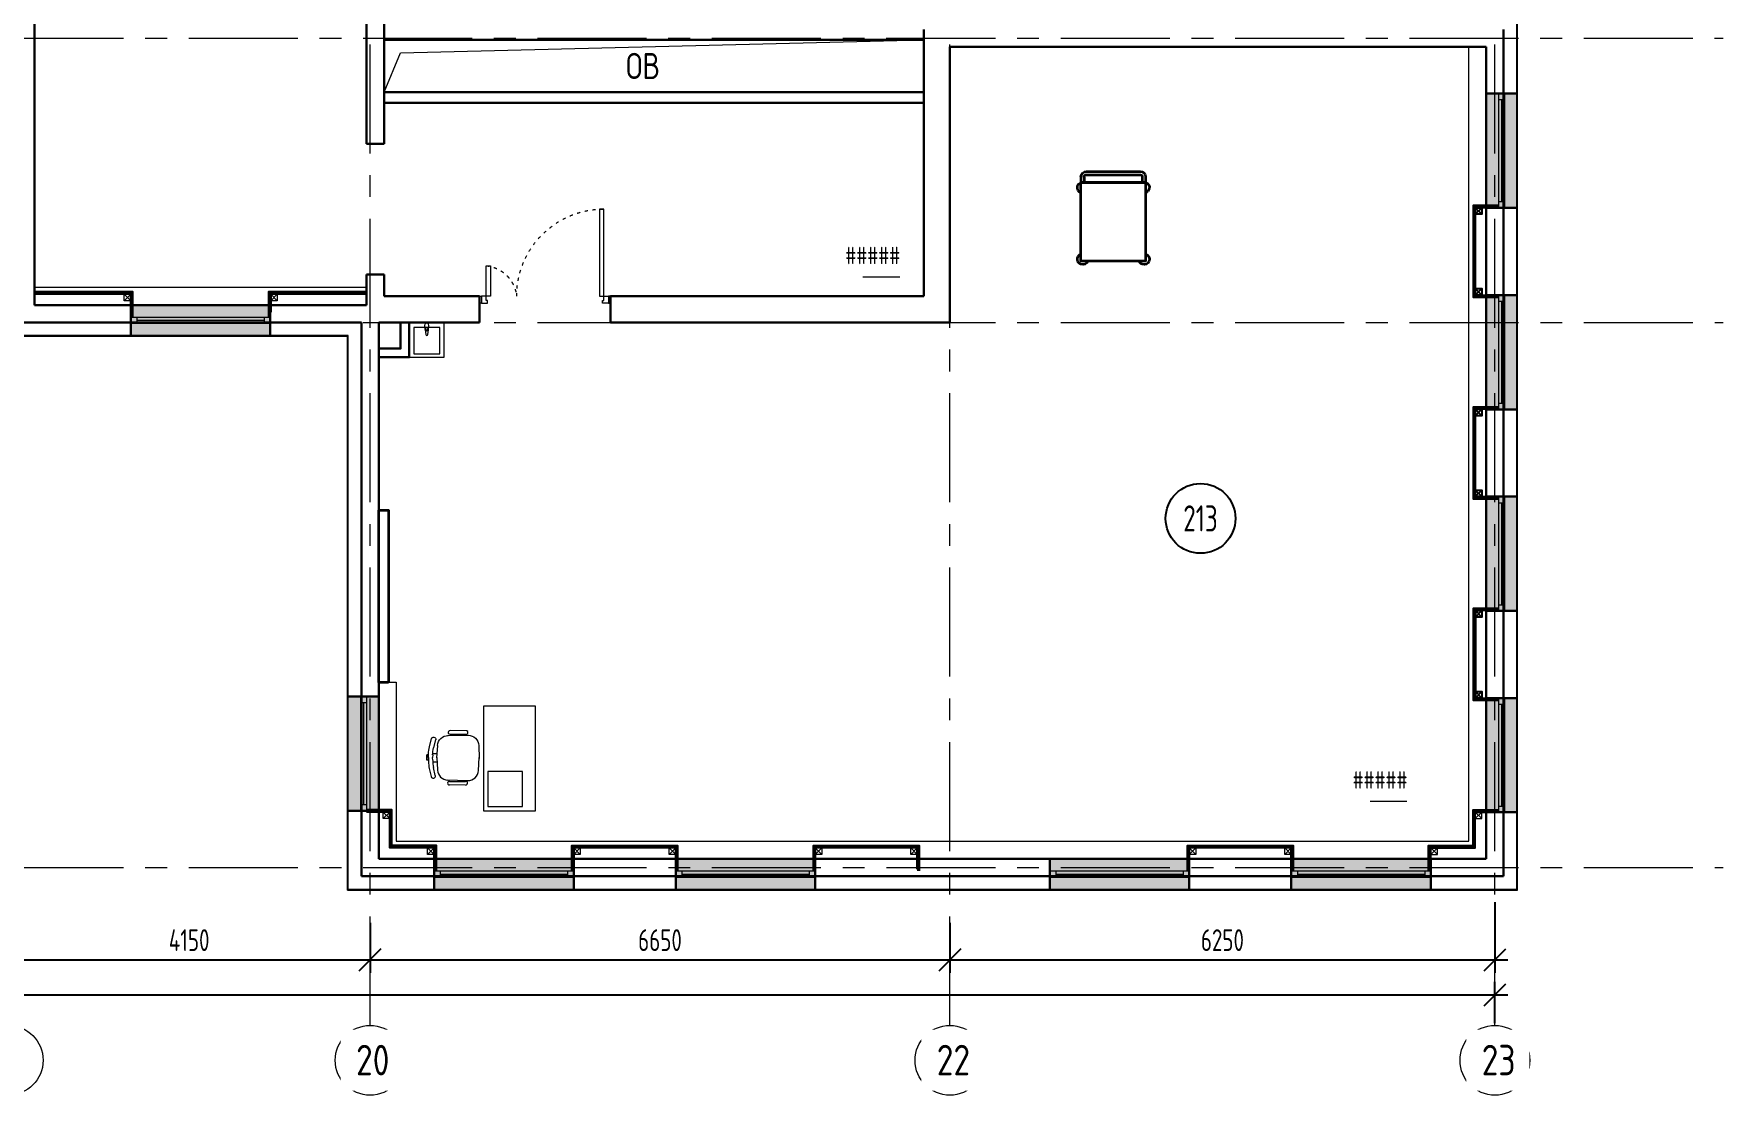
# Model space of a CAD drawing. Header units: millimetres. Extents: x -13407 to 95998, y -2719 to 109387.
# Drawn here: x 51658 to 71033, y -2719 to 9452 of the extents above; entities that cross this region are included whole.
import ezdxf
from ezdxf import colors
from ezdxf.entities.mleader import LeaderData, LeaderLine
from ezdxf.enums import TextEntityAlignment as Align
from ezdxf.math import Vec2, Vec3

# ---------------------------------------------------------------- set-up
doc = ezdxf.new("R2010")
doc.units = ezdxf.units.MM
doc.linetypes.add('ACAD_ISO03W100', pattern=[30, 12, -18])
doc.linetypes.add('CENTER', pattern=[2, 1.25, -0.25, 0.25, -0.25])
for name, color, linetype, lineweight in [('_0', 250, 'Continuous', 9), ('_ТХ_мебель передв', 250, 'Continuous', 13), ('_ТХ_обор_комп принт', 30, 'Continuous', 13), ('АР_Двери', 5, 'Continuous', 18), ('АР_Маркер экспликации', 239, 'Continuous', 13), ('АР_Навесной фасад', 5, 'Continuous', 5), ('АР_Номер помещения', 1, 'Continuous', 25), ('АР_Окна БЛОК', 250, 'Continuous', 13), ('АР_Оси', 193, 'Continuous', 9), ('АР_Оси размеры', 164, 'Continuous', 9), ('АР_Отметки', 250, 'Continuous', 15), ('АР_Перегородки газоблок', 165, 'Continuous', 30), ('АР_Подоконники', 163, 'Continuous', 9), ('АР_Помещения_площадь', 19, 'Continuous', 9), ('АР_Сущ Несущая стена', 202, 'Continuous', 30), ('АР_тонкая линия', 250, 'Continuous', 0), ('Сан.техника', 153, 'Continuous', 9), ('ТХ_ОСНОВНОЙ', 103, 'Continuous', 25)]:
    doc.layers.add(name, color=color, linetype=linetype, lineweight=lineweight)
doc.layers.add('АР_Отверстия', color=251, linetype='Continuous')
doc.layers.get('ТХ_ОСНОВНОЙ').off()
doc.styles.add('ICOCPEUR', font='isocpeur.ttf')
doc.styles.add('ISOCPEUR', font='isocpeur.ttf', dxfattribs={"width": 0.7})
doc.styles.get("Standard").update_dxf_attribs({"font": 'arial.ttf'})
doc.styles.add('ГОСТ 2.304', font='isocpeur.ttf', dxfattribs={"width": 0.7})
doc.dimstyles.new('СПДС', dxfattribs={"dimscale": 100, "dimtxt": 2.5, "dimasz": 2.5, "dimexe": 1.5, "dimexo": 0, "dimgap": 1, "dimtad": 1, "dimdec": 0, "dimrnd": 1, "dimtxsty": 'ГОСТ 2.304', "dimblk": 'OBLIQUE', "dimcen": 2.5, "dimdle": 1.5, "dimadec": 0, "dimazin": 2, "dimtfac": 0.75, "dimtdec": 0, "dimtmove": 1, "dimatfit": 3, "dimfxl": 1, "dimtolj": 1, "dimarcsym": 1})

# ---------------------------------------------------------------- blocks, each defined once
blk = doc.blocks.new('Полуторная_на лестницу')
for points in [[(75, 80), (75, 1080), (125, 1080), (125, 80)], [(1375, 430), (1375, 80), (1425, 80), (1425, 430)]]:
    blk.add_lwpolyline(points, close=True)
for points in [[(0, 0), (0, 80), (20, 80), (20, 0), (0, 0)], [(20, 80), (20, 0), (90, 0), (90, 30), (75, 30), (75, 80), (20, 80)], [(1480, 80), (1480, 0), (1410, 0), (1410, 30), (1425, 30), (1425, 80), (1480, 80)], [(1500, 0), (1500, 80), (1480, 80), (1480, 0), (1500, 0)]]:
    blk.add_lwpolyline(points)
at = {"linetype": 'ACAD_ISO03W100', "ltscale": 3}
for centre, radius, start, end in [((75, 80), 1000, 0, 90), ((1465, 40), 392, 95.9075, 174.0925)]:
    blk.add_arc(centre, radius, start, end, dxfattribs=at)
blk = doc.blocks.new('*U95')
at = {"true_color": 0xffffff}
h = blk.add_hatch(color=7, dxfattribs=at)
h.dxf.hatch_style = 1
h.paths.add_polyline_path([(-1600, -140), (0, -140), (0, 220), (-1600, 220)])
at = {"lineweight": 30}
for p, q in [((-1600, -140), (-1600, 220)), ((0, -140), (0, 220))]:
    blk.add_line(p, q, dxfattribs=at)
for p, q in [((0, 220), (-1600, 220)), ((-1600, 70), (0, 70)), ((-1600, 0), (0, 0)), ((-1530, 0), (-1530, 70)), ((-1530, 35), (-70, 35)), ((-70, 0), (-70, 70)), ((-1600, -140), (0, -140)), ((-1600, -140), (-1600, -140)), ((-1600, -140), (-1600, -140)), ((0, -140), (0, -140)), ((0, -140), (0, -140))]:
    blk.add_line(p, q)
blk = doc.blocks.new('*U96')
at = {"true_color": 0xffffff}
h = blk.add_hatch(color=7, dxfattribs=at)
h.dxf.hatch_style = 1
h.paths.add_polyline_path([(-1310, -140), (0, -140), (0, 220), (-1310, 220)])
at = {"lineweight": 30}
for p, q in [((-1310, -140), (-1310, 220)), ((0, -140), (0, 220))]:
    blk.add_line(p, q, dxfattribs=at)
for p, q in [((0, 220), (-1310, 220)), ((-1310, 70), (0, 70)), ((-1310, 0), (0, 0)), ((-1240, 0), (-1240, 70)), ((-1240, 35), (-70, 35)), ((-70, 0), (-70, 70)), ((-1310, -140), (0, -140)), ((-1310, -140), (-1310, -140)), ((-1310, -140), (-1310, -140)), ((0, -140), (0, -140)), ((0, -140), (0, -140))]:
    blk.add_line(p, q)
blk = doc.blocks.new('_Oblique')
at = {"color": 0, "linetype": 'ByBlock', "lineweight": -2}
blk.add_line((-0.5, -0.5), (0.5, 0.5), dxfattribs=at)
blk = doc.blocks.new('*D338')
at = {"layer": 'АР_Оси размеры', "color": 0, "lineweight": -2, "ltscale": 100, "transparency": 16777216}
for p, q in [((51365, -744), (51365, -1316)), ((55515, -744), (55515, -1316)), ((51215, -1166), (55665, -1166))]:
    blk.add_line(p, q, dxfattribs=at)
at = {"layer": 'АР_Оси размеры', "color": 0, "lineweight": -2, "ltscale": 100, "transparency": 16777216, "xscale": 250, "yscale": 250, "zscale": 250, "rotation": 180}
blk.add_blockref('_Oblique', (51365, -1166), dxfattribs=at)
at = {"layer": 'АР_Оси размеры', "color": 0, "lineweight": -2, "ltscale": 100, "transparency": 16777216, "xscale": 250, "yscale": 250, "zscale": 250}
blk.add_blockref('_Oblique', (55515, -1166), dxfattribs=at)
at = {"layer": 'АР_Оси размеры', "color": 0, "ltscale": 100, "transparency": 16777216, "insert": (53440, -941), "char_height": 250, "attachment_point": 5, "style": 'ГОСТ 2.304'}
blk.add_mtext('\\A1;4150', dxfattribs=at)
blk = doc.blocks.new('*D339')
at = {"layer": 'АР_Оси размеры', "color": 0, "lineweight": -2, "ltscale": 100, "transparency": 16777216}
for p, q in [((55515, -744), (55515, -1316)), ((62165, -744), (62165, -1316)), ((55365, -1166), (62315, -1166))]:
    blk.add_line(p, q, dxfattribs=at)
at = {"layer": 'АР_Оси размеры', "color": 0, "lineweight": -2, "ltscale": 100, "transparency": 16777216, "xscale": 250, "yscale": 250, "zscale": 250, "rotation": 180}
blk.add_blockref('_Oblique', (55515, -1166), dxfattribs=at)
at = {"layer": 'АР_Оси размеры', "color": 0, "lineweight": -2, "ltscale": 100, "transparency": 16777216, "xscale": 250, "yscale": 250, "zscale": 250}
blk.add_blockref('_Oblique', (62165, -1166), dxfattribs=at)
at = {"layer": 'АР_Оси размеры', "color": 0, "ltscale": 100, "transparency": 16777216, "insert": (58840, -941), "char_height": 250, "attachment_point": 5, "style": 'ГОСТ 2.304'}
blk.add_mtext('\\A1;6650', dxfattribs=at)
blk = doc.blocks.new('*D340')
at = {"layer": 'АР_Оси размеры', "color": 0, "lineweight": -2, "ltscale": 100, "transparency": 16777216}
for p, q in [((68415, -505), (68415, -1316)), ((62165, -744), (62165, -1316)), ((62015, -1166), (68565, -1166))]:
    blk.add_line(p, q, dxfattribs=at)
at = {"layer": 'АР_Оси размеры', "color": 0, "lineweight": -2, "ltscale": 100, "transparency": 16777216, "xscale": 250, "yscale": 250, "zscale": 250, "rotation": 180}
blk.add_blockref('_Oblique', (62165, -1166), dxfattribs=at)
at = {"layer": 'АР_Оси размеры', "color": 0, "lineweight": -2, "ltscale": 100, "transparency": 16777216, "xscale": 250, "yscale": 250, "zscale": 250}
blk.add_blockref('_Oblique', (68415, -1166), dxfattribs=at)
at = {"layer": 'АР_Оси размеры', "color": 0, "ltscale": 100, "transparency": 16777216, "insert": (65290, -941), "char_height": 250, "attachment_point": 5, "style": 'ГОСТ 2.304'}
blk.add_mtext('\\A1;6250', dxfattribs=at)
blk = doc.blocks.new('*D326')
at = {"layer": 'АР_Оси размеры', "color": 0, "lineweight": -2, "ltscale": 100, "transparency": 16777216}
for p, q in [((0, -1894), (0, -1418)), ((68415, -1894), (68415, -1418)), ((-150, -1568), (68565, -1568))]:
    blk.add_line(p, q, dxfattribs=at)
at = {"layer": 'АР_Оси размеры', "color": 0, "lineweight": -2, "ltscale": 100, "transparency": 16777216, "xscale": 250, "yscale": 250, "zscale": 250, "rotation": 180}
blk.add_blockref('_Oblique', (0, -1568), dxfattribs=at)
at = {"layer": 'АР_Оси размеры', "color": 0, "lineweight": -2, "ltscale": 100, "transparency": 16777216, "xscale": 250, "yscale": 250, "zscale": 250}
blk.add_blockref('_Oblique', (68415, -1568), dxfattribs=at)
at = {"layer": 'АР_Оси размеры', "color": 0, "ltscale": 100, "transparency": 16777216, "insert": (34208, -1343), "char_height": 250, "attachment_point": 5, "style": 'ГОСТ 2.304'}
blk.add_mtext('\\A1;68415', dxfattribs=at)
blk = doc.blocks.new('_DotSmall')
at = {"color": 0, "linetype": 'ByBlock', "const_width": 0.5}
blk.add_lwpolyline([(-0.0625, 0, 1), (0.0625, 0, 1)], format="xyb", close=True, dxfattribs=at)
blk = doc.blocks.new('*U54')
at = {"layer": 'АР_Номер помещения', "color": 7}
blk.add_circle((-8016, 3627), 400, dxfattribs=at)
at = {"layer": 'АР_Помещения_площадь', "color": 7}
blk.add_line((-5648, 381), (-6070, 381), dxfattribs=at)
at = {"color": 7, "style": 'ISOCPEUR', "width": 0.7, "flags": 1}
blk.add_attdef('КАТЕГОРИЯ', (-499, -2092), '', height=250, dxfattribs=at)
at = {"layer": 'АР_Номер помещения', "color": 7, "style": 'ISOCPEUR', "width": 0.7}
blk.add_attdef('НОМЕР_ПОМЕЩЕНИЯ', text='', height=300, dxfattribs=at).set_placement((-8016, 3627), align=Align.MIDDLE_CENTER)
at = {"layer": 'АР_Помещения_площадь', "color": 7, "lineweight": 30, "width": 0.7, "flags": 104}
blk.add_attdef('ИМЯ_ПОМЕЩЕНИЯ', text='', height=100, dxfattribs=at).set_placement((158, 1217), align=Align.MIDDLE_CENTER)
at = {"layer": 'АР_Помещения_площадь', "color": 7, "style": 'ISOCPEUR', "width": 0.7}
blk.add_attdef('ПЛОЩАДЬ_ПОМЕЩЕНИЯ', text='', height=200, dxfattribs=at).set_placement((-5643, 627), align=Align.MIDDLE_RIGHT)
blk = doc.blocks.new('*U83')
at = {"layer": 'АР_Номер помещения', "color": 7}
blk.add_circle((-15188, 6380), 400, dxfattribs=at)
at = {"layer": 'АР_Помещения_площадь', "color": 7}
blk.add_line((-7058, 585), (-7480, 585), dxfattribs=at)
at = {"color": 7, "style": 'ISOCPEUR', "width": 0.7, "flags": 1}
blk.add_attdef('КАТЕГОРИЯ', (-499, -2092), '', height=250, dxfattribs=at)
at = {"layer": 'АР_Номер помещения', "color": 7, "style": 'ISOCPEUR', "width": 0.7}
blk.add_attdef('НОМЕР_ПОМЕЩЕНИЯ', text='', height=300, dxfattribs=at).set_placement((-15188, 6380), align=Align.MIDDLE_CENTER)
at = {"layer": 'АР_Помещения_площадь', "color": 7, "lineweight": 30, "width": 0.7, "flags": 104}
blk.add_attdef('ИМЯ_ПОМЕЩЕНИЯ', text='', height=100, dxfattribs=at).set_placement((158, 1217), align=Align.MIDDLE_CENTER)
at = {"layer": 'АР_Помещения_площадь', "color": 7, "style": 'ISOCPEUR', "width": 0.7}
blk.add_attdef('ПЛОЩАДЬ_ПОМЕЩЕНИЯ', text='', height=200, dxfattribs=at).set_placement((-7053, 832), align=Align.MIDDLE_RIGHT)
blk = doc.blocks.new('сан.техника')
at = {"layer": 'Сан.техника', "linetype": 'Continuous', "lineweight": 5}
for p, q in [((-27, 168), (-79, 161)), ((-27, 168), (-79, 161)), ((-79, 139), (-27, 132)), ((-79, 139), (-27, 132)), ((25, 175), (-17, 171)), ((25, 175), (-17, 171)), ((-17, 129), (25, 125)), ((-17, 129), (25, 125)), ((-15, 164), (0, 164)), ((-15, 164), (0, 164)), ((0, 136), (-15, 136)), ((0, 136), (-15, 136)), ((0, 164), (0, 136)), ((0, 164), (0, 136))]:
    blk.add_line(p, q, dxfattribs=at)
for points in [[(59, 350), (-341, 350), (-341, -50), (59, -50)], [(0, 300), (-300, 300), (-300, 0), (0, 0)], [(0, 300), (-300, 300), (-300, 0), (0, 0)]]:
    blk.add_lwpolyline(points, close=True, dxfattribs=at)
for centre, radius, start, end in [((-78, 150), 11.2, 97.1386, 262.8608), ((-78, 150), 11.2, 97.1386, 262.8608), ((-15, 150), 21.1, 122.7707, 237.2287), ((-15, 150), 21.1, 122.7707, 237.2287), ((-15, 150), 13.6, 89.9997, 269.9997), ((-15, 150), 13.6, 89.9997, 269.9997), ((-15, 150), 21.1, 95.1693, 122.7707), ((-15, 150), 21.1, 95.1693, 122.7707), ((-15, 150), 21.1, 237.2287, 264.8301), ((-15, 150), 21.1, 237.2287, 264.8301), ((25, 150), 25, 269.9997, 89.9997), ((25, 150), 25, 269.9997, 89.9997)]:
    blk.add_arc(centre, radius, start, end, dxfattribs=at)
blk = doc.blocks.new('A$Ce02d65bd')
at = {"ltscale": 100}
for points in [[(0, 0), (0, 75), (75, 75), (75, 0), (0, 0)], [(0, 0), (75, 75)], [(0, 75), (75, 0)]]:
    blk.add_lwpolyline(points, dxfattribs=at)
blk = doc.blocks.new('М-60')
at = {"extrusion": (-6.19742e-05, 0.000470712, 1)}
for p, q in [((7035049, 1186549, 0), (7035051, 1186549, 0)), ((7035202, 1186569, 0), (7035439, 1186576, 0)), ((7035415, 1186627, 0), (7035232, 1186627, 0)), ((7035232, 1186586, 0), (7035416, 1186587, 0)), ((7034989, 1186313, 0), (7034989, 1186356, 0)), ((7034998, 1186438, 0), (7035020, 1186531, 0)), ((7035038, 1186361, 0), (7035088, 1186361, 0)), ((7035068, 1186520, 0), (7035047, 1186426, 0)), ((7035086, 1186313, 0), (7035093, 1186455, 0)), ((7035563, 1186460, 0), (7035570, 1186313, 0)), ((7034971, 1186283, 0), (7034970, 1186343, 0)), ((7034989, 1186343, 0), (7034971, 1186343, 0)), ((7034971, 1186343, 0), (7034971, 1186283, 0)), ((7034989, 1186283, 0), (7034971, 1186283, 0)), ((7034989, 1186313, 0), (7034989, 1186343, 0)), ((7034989, 1186313, 0), (7034989, 1186283, 0)), ((7034989, 1186313, 0), (7034990, 1186270, 0)), ((7035000, 1186188, 0), (7035023, 1186096, 0)), ((7035037, 1186344, 0), (7035037, 1186313, 0)), ((7035038, 1186283, 0), (7035037, 1186314, 0)), ((7035038, 1186266, 0), (7035089, 1186266, 0)), ((7035071, 1186108, 0), (7035048, 1186201, 0)), ((7035086, 1186315, 0), (7035095, 1186173, 0)), ((7035565, 1186174, 0), (7035570, 1186322, 0)), ((7035053, 1186078, 0), (7035054, 1186078, 0)), ((7035206, 1186060, 0), (7035443, 1186057, 0)), ((7035236, 1186044, 0), (7035420, 1186046, 0)), ((7035420, 1186005, 0), (7035237, 1186003, 0))]:
    blk.add_line(p, q, dxfattribs=at)
for centre, start, end in [((7035230, 1186606, 122), 84.9987, 275.5247), ((7035417, 1186607, 122), 264.9987, 95.5247), ((7035234, 1186024, 122), 85.3479, 275.874), ((7035422, 1186026, 122), 265.3479, 95.874)]:
    blk.add_arc(centre, 20.6, start, end, dxfattribs=at)
at = {"extrusion": (6.19742e-05, -0.000470712, -1)}
for centre, major_axis, start_param, end_param in [((7035043, 1186525, 0), (15.6, 18.5, 0), 4.240369, 5.829345), ((7035045, 1186525, 0), (15.6, 18.5, 0), -0.45384, 1.098777), ((7035213, 1186449, 0), (77.8, 92.6, 0), 4.061153, 5.558057), ((7035442, 1186455, 0), (77.8, 92.6, 0), -0.725128, 0.826554), ((7035352, 1186356, 0), (-278, 234, 0), 5.584367, 5.811166), ((7035400, 1186344, 0), (234, 278, 0), 4.01357, 4.240369)]:
    blk.add_ellipse(centre, major_axis=major_axis, ratio=1, start_param=start_param, end_param=end_param, dxfattribs=at)
at = {"extrusion": (-6.19742e-05, 0.000470712, 1)}
for centre, major_axis, start_param, end_param in [((7035353, 1186275, 0), (-274, -238, 0), 5.584367, 5.811166), ((7035401, 1186288, 0), (238, -274, 0), 4.01357, 4.240369), ((7035215, 1186180, 0), (79.2, -91.4, 0), 4.061153, 5.558057), ((7035444, 1186178, 0), (79.2, -91.4, 0), -0.725128, 0.826554), ((7035047, 1186101, 0), (15.8, -18.3, 0), 4.240369, 5.829345), ((7035048, 1186102, 0), (15.8, -18.3, 0), -0.45384, 1.098777)]:
    blk.add_ellipse(centre, major_axis=major_axis, ratio=1, start_param=start_param, end_param=end_param, dxfattribs=at)
blk = doc.blocks.new('У048')
at = {"layer": '_ТХ_мебель передв', "lineweight": 0, "ltscale": 100, "transparency": 33554687}
for points in [[(261415, -142835), (261415, -141634), (260817, -141634), (260817, -142835)], [(260867, -142785), (261264, -142785), (261264, -142383), (260867, -142383)]]:
    blk.add_lwpolyline(points, close=True, dxfattribs=at)
blk = doc.blocks.new('У063')
at = {"layer": '_ТХ_обор_комп принт', "lineweight": 35}
for points in [[(-13136, 63187), (-12516, 63187)], [(-13199, 63123), (-13199, 63060)], [(-12458, 63060), (-13199, 63060)], [(-13162, 63123), (-13162, 63060)], [(-13136, 63150), (-12516, 63150)], [(-12495, 63123), (-12495, 63060)], [(-12458, 63123), (-12458, 63060)]]:
    blk.add_lwpolyline(points, dxfattribs=at)
blk.add_lwpolyline([(-13199, 63060), (-12458, 63060), (-12458, 62160), (-13199, 62160)], close=True, dxfattribs=at)
for points in [[(-13199, 63123), (-13199, 63160), (-13167, 63187), (-13136, 63187)], [(-13162, 63123), (-13162, 63139), (-13146, 63150), (-13136, 63150)]]:
    blk.add_open_spline(points, degree=3, dxfattribs=at)
for points, knots in [([(-12522, 63187), (-12485, 63187), (-12458, 63160), (-12458, 63129), (-12458, 63129), (-12458, 63129), (-12458, 63123)], [0, 0, 0, 0, 1, 1, 1, 2, 2, 2, 2]), ([(-13199, 62943), (-13231, 62954), (-13247, 62986), (-13236, 63023), (-13231, 63039), (-13215, 63055), (-13199, 63060)], [0, 0, 0, 0, 1, 1, 1, 2, 2, 2, 2]), ([(-12516, 63150), (-12506, 63150), (-12495, 63139), (-12495, 63129), (-12495, 63129), (-12495, 63129), (-12495, 63123)], [0, 0, 0, 0, 1, 1, 1, 2, 2, 2, 2]), ([(-12458, 63060), (-12426, 63049), (-12405, 63017), (-12416, 62986), (-12421, 62965), (-12437, 62949), (-12458, 62943)], [0, 0, 0, 0, 1, 1, 1, 2, 2, 2, 2]), ([(-13120, 62160), (-13130, 62128), (-13162, 62113), (-13199, 62123), (-13231, 62134), (-13247, 62165), (-13236, 62197), (-13231, 62218), (-13215, 62234), (-13199, 62240)], [0, 0, 0, 0, 1, 1, 1, 2, 2, 2, 3, 3, 3, 3]), ([(-12458, 62240), (-12426, 62229), (-12405, 62192), (-12416, 62160), (-12426, 62128), (-12463, 62113), (-12495, 62123), (-12511, 62128), (-12527, 62144), (-12532, 62160)], [0, 0, 0, 0, 1, 1, 1, 2, 2, 2, 3, 3, 3, 3])]:
    blk.add_open_spline(points, degree=3, knots=knots, dxfattribs=at)

msp = doc.modelspace()

# ---------------------------------------------------------------- linework, layer by layer
for points in [[(68455.3, 7482.2), (68165.3, 7482.2), (68165.3, 6430.2), (68455.3, 6430.2)], [(68455.3, 7469.7), (68177.8, 7469.7), (68177.8, 6442.7), (68455.3, 6442.7)], [(68455.3, 7457.2), (68190.3, 7457.2), (68190.3, 6455.2), (68455.3, 6455.2)], [(52795, 6202.2), (52795, 6491.4), (51670, 6491.4)], [(52782.5, 6202.2), (52782.5, 6478.9), (51670, 6478.9)], [(52770, 6221.9), (52770, 6466.4), (51670, 6466.4), (51670, 6466.4)], [(55480, 6491.4), (54350, 6491.4), (54350, 6202.2)], [(55480, 6478.9), (54362.5, 6478.9), (54362.5, 6202.2)], [(55475, 6391.4), (55475, 6466.4), (54375, 6466.4), (54375, 6259.4)], [(68455.3, 5172.2), (68165.3, 5172.2), (68165.3, 4120.2), (68455.3, 4120.2)], [(68455.3, 5159.7), (68177.8, 5159.7), (68177.8, 4132.7), (68455.3, 4132.7)], [(68455.3, 5147.2), (68190.3, 5147.2), (68190.3, 4145.2), (68455.3, 4145.2)], [(68455.7, 2862.2), (68165.7, 2862.2), (68165.7, 1810.2), (68455.7, 1810.2)], [(68455.7, 2849.7), (68178.2, 2849.7), (68178.2, 1822.7), (68455.7, 1822.7)], [(68455.7, 2837.2), (68190.7, 2837.2), (68190.7, 1835.2), (68455.7, 1835.2)], [(56275, -147.8), (56275, 143), (55765.7, 143), (55765.7, 552.2), (55475, 552.2)], [(56262.5, -147.8), (56262.5, 130.5), (55753.2, 130.5), (55753.2, 539.7), (55475, 539.7)], [(56250, -147.7), (56250, 118), (55740.7, 118), (55740.7, 527.2), (55475, 527.2)], [(67655, -147.8), (67655, 143), (68164.3, 143), (68164.3, 552.2), (68455, 552.2)], [(67667.5, -147.8), (67667.5, 130.5), (68176.8, 130.5), (68176.8, 539.7), (68455, 539.7)], [(67680, -147.7), (67680, 118), (68189.3, 118), (68189.3, 527.2), (68455, 527.2)], [(59045, -147.8), (59045, 141.4), (57825, 141.4), (57825, -147.8)], [(59032.5, -147.8), (59032.5, 128.9), (57837.5, 128.9), (57837.5, -147.8)], [(59020, -128.1), (59020, 116.4), (57850, 116.4), (57850, -90.6)], [(61815, -147.8), (61815, 141.4), (60595, 141.4), (60595, -147.8)], [(61802.5, -147.8), (61802.5, 128.9), (60607.5, 128.9), (60607.5, -147.8)], [(61790, -128.1), (61790, 116.4), (60620, 116.4), (60620, -90.6)], [(66105, -147.8), (66105, 141.4), (64885, 141.4), (64885, -147.8)], [(66092.5, -147.8), (66092.5, 128.9), (64897.5, 128.9), (64897.5, -147.8)], [(66080, -128.1), (66080, 116.4), (64910, 116.4), (64910, -90.6)]]:
    msp.add_lwpolyline(points)
at = {"ltscale": 100}
for points in [[(68190.3, 7382.2), (68190.3, 7457.2), (68265.3, 7457.2), (68265.3, 7382.2), (68190.3, 7382.2)], [(68190.3, 7382.2), (68265.3, 7457.2)], [(68190.3, 7457.2), (68265.3, 7382.2)], [(68190.3, 6455.2), (68190.3, 6530.2), (68265.3, 6530.2), (68265.3, 6455.2), (68190.3, 6455.2)], [(68190.3, 6455.2), (68265.3, 6530.2)], [(68190.3, 6530.2), (68265.3, 6455.2)], [(68190.3, 5072.2), (68190.3, 5147.2), (68265.3, 5147.2), (68265.3, 5072.2), (68190.3, 5072.2)], [(68190.3, 5072.2), (68265.3, 5147.2)], [(68190.3, 5147.2), (68265.3, 5072.2)], [(68190.3, 4145.2), (68190.3, 4220.2), (68265.3, 4220.2), (68265.3, 4145.2), (68190.3, 4145.2)], [(68190.3, 4145.2), (68265.3, 4220.2)], [(68190.3, 4220.2), (68265.3, 4145.2)], [(68190.7, 2762.2), (68190.7, 2837.2), (68265.7, 2837.2), (68265.7, 2762.2), (68190.7, 2762.2)], [(68190.7, 2762.2), (68265.7, 2837.2)], [(68190.7, 2837.2), (68265.7, 2762.2)], [(68190.7, 1835.2), (68190.7, 1910.2), (68265.7, 1910.2), (68265.7, 1835.2), (68190.7, 1835.2)], [(68190.7, 1835.2), (68265.7, 1910.2)], [(68190.7, 1910.2), (68265.7, 1835.2)]]:
    msp.add_lwpolyline(points, dxfattribs=at)
at = {"layer": '_ТХ_обор_комп принт', "lineweight": 35}
msp.add_lwpolyline([(55726.2, 2015), (55615, 2015), (55615, 3989.7), (55726.2, 3989.7)], close=True, dxfattribs=at)
at = {"layer": 'АР_Навесной фасад', "ltscale": 100}
for p, q in [((55255, 5982.2), (47375, 5982.2)), ((55265, 5992.2), (47385, 5992.2)), ((55255, -367.8), (55255, 5982.2)), ((55265, -357.8), (55265, 5992.2))]:
    msp.add_line(p, q, dxfattribs=at)
at = {"layer": 'АР_Навесной фасад', "color": 18, "ltscale": 100, "true_color": 0x000000}
for points in [[(68665, -357.8), (68665.4, 9652.2)], [(68675, -367.8), (68675.4, 9662.2)], [(55255, -367.8), (68675, -367.8)], [(55265, -357.8), (68665, -357.8)]]:
    msp.add_lwpolyline(points, dxfattribs=at)
at = {"layer": 'АР_Оси', "linetype": 'CENTER', "ltscale": 1000}
for p, q in [((55515, -1919.1), (55515, 32388.4)), ((62165, -1919.1), (62165, 32388.4)), ((68415, -1919.1), (68415, 32388.4)), ((-12564.9, 9402.2), (71032.3, 9402.2)), ((-12563.8, 9402.2), (71033.4, 9402.2)), ((-12563.8, 6142.2), (71033.4, 6142.2)), ((-12563.8, -107.8), (71033.4, -107.8))]:
    msp.add_line(p, q, dxfattribs=at)
at = {"layer": 'АР_Оси', "ltscale": 0.5}
for centre in [(51365, -2319.1), (55515, -2319.1), (62165, -2319.1), (68415, -2319.1)]:
    msp.add_circle(centre, 400, dxfattribs=at)
at = {"layer": 'АР_Перегородки газоблок', "ltscale": 100}
for points in [[(61865, 9382.2), (55675, 9382.2)], [(55675, 8782.2), (61865, 8782.2)], [(55675, 8662.2), (61865, 8662.2)]]:
    msp.add_lwpolyline(points, dxfattribs=at)
msp.add_lwpolyline([(55965, 6142.2), (55965, 5742.2), (55615, 5742.2), (55615, 5842.2), (55865, 5842.2), (55865, 6142.2)], close=True, dxfattribs=at)
at = {"layer": 'АР_Подоконники', "ltscale": 100}
for p, q in [((68115, 192.2), (68115, 9302.2)), ((55475, 6542.2), (51665, 6542.2)), ((55615, 2015.5), (55815, 2015.5)), ((55815, 2015.5), (55815, 192.2)), ((55815, 192.2), (68115, 192.2))]:
    msp.add_line(p, q, dxfattribs=at)
at = {"layer": 'АР_Сущ Несущая стена', "ltscale": 100}
for p, q in [((51665, 11827.9), (51665, 6342.2)), ((55475, 9915), (55475, 8191.9)), ((55675, 9915), (55675, 8191.9)), ((61865, 6442.2), (61865, 9502.2)), ((68515, -207.8), (68515, 9502.2)), ((62165, 6142.2), (62165, 9302.2)), ((62165, 9302.2), (68315, 9302.2)), ((68315, -7.8), (68315, 9302.2)), ((55675, 8191.9), (55475, 8191.9)), ((55475, 6691.9), (55475, 6342.2)), ((55675, 6691.9), (55475, 6691.9)), ((55675, 6691.9), (55675, 6442.2)), ((56771.1, 6442.2), (55675, 6442.2)), ((56771.1, 6442.2), (56771.1, 6142.2)), ((61865, 6442.2), (58271.1, 6442.2)), ((58271.1, 6442.2), (58271.1, 6142.2)), ((55475, 6342.2), (51665, 6342.2)), ((55415, 6142.2), (47535, 6142.2)), ((55415, 6142.2), (55415, -207.8)), ((56771.1, 6142.2), (55615, 6142.2)), ((55615, 6142.2), (55615, -7.8)), ((62165, 6142.2), (58271.1, 6142.2)), ((55615, -7.8), (68315, -7.8)), ((55415, -207.8), (68515, -207.8))]:
    msp.add_line(p, q, dxfattribs=at)
at = {"layer": 'АР_тонкая линия', "color": 18, "ltscale": 100, "true_color": 0x000000}
msp.add_lwpolyline([(55675, 8782.2), (55862.4, 9232.4), (61865, 9382.2)], dxfattribs=at)

# ---------------------------------------------------------------- block references
at = {"layer": '_0', "color": 1, "lineweight": -3, "ltscale": 500}
for p, rotation in [((52770, 6466.4), 180), ((54450, 6466.4), 180), ((55740.7, 452.2), 89.99999999999999), ((56250, 118), 180), ((57925, 116.4), 180), ((59020, 116.4), 180), ((60695, 116.4), 180), ((61790, 116.4), 180), ((64985, 116.4), 180), ((66080, 116.4), 180)]:
    msp.add_blockref('A$Ce02d65bd', p, dxfattribs=dict(at, rotation=rotation))
at = {"layer": '_0', "color": 1, "lineweight": -3, "ltscale": 500, "xscale": -1}
for p, rotation in [((68189.3, 452.2), 270), ((67680, 118), 180)]:
    msp.add_blockref('A$Ce02d65bd', p, dxfattribs=dict(at, rotation=rotation))
at = {"layer": '_ТХ_мебель передв', "rotation": 359.0887326624886}
msp.add_blockref('М-60', (-6996782, -1073126.6, 0), dxfattribs=at)
at = {"layer": 'АР_Двери', "xscale": -1}
msp.add_blockref('Полуторная_на лестницу', (58271.1, 6362.2), dxfattribs=at)
at = {"layer": 'АР_Маркер экспликации', "color": 7}
ref = msp.add_blockref('*U83', (68646.7, 6077.4), dxfattribs=at)
ref.add_attrib('НОМЕР_ПОМЕЩЕНИЯ', '245', dxfattribs={"layer": 'АР_Номер помещения', "color": 7, "height": 300, "style": 'ISOCPEUR', "width": 0.7}).set_placement((53458.3, 12457.3), align=Align.MIDDLE_CENTER)
ref.add_attrib('ПЛОЩАДЬ_ПОМЕЩЕНИЯ', '#####', dxfattribs={"layer": 'АР_Помещения_площадь', "color": 7, "height": 200, "style": 'ISOCPEUR', "width": 0.7}).set_placement((61594.1, 6909.4), align=Align.MIDDLE_RIGHT)
ref = msp.add_blockref('*U54', (73054.7, 267.8), dxfattribs=at)
ref.add_attrib('НОМЕР_ПОМЕЩЕНИЯ', '213', dxfattribs={"layer": 'АР_Номер помещения', "color": 7, "height": 300, "style": 'ISOCPEUR', "width": 0.7}).set_placement((65038.7, 3895), align=Align.MIDDLE_CENTER)
ref.add_attrib('ПЛОЩАДЬ_ПОМЕЩЕНИЯ', '#####', dxfattribs={"layer": 'АР_Помещения_площадь', "color": 7, "height": 200, "style": 'ISOCPEUR', "width": 0.7}).set_placement((67412, 895.2), align=Align.MIDDLE_RIGHT)
at = {"layer": 'АР_Окна БЛОК', "rotation": 270}
for p in [(68455.3, 7457.2), (68455.3, 5145.2), (68455.3, 2835.2), (68455.3, 525.2)]:
    msp.add_blockref('*U96', p, dxfattribs=at)
at = {"layer": 'АР_Окна БЛОК', "xscale": -1}
for name, p, rotation in [('*U95', (54370, 6202.2), 180), ('*U96', (55475, 542.2), 90), ('*U95', (57850, -147.8), 180), ('*U95', (60620, -147.8), 180), ('*U95', (64910, -147.8), 180), ('*U95', (67680, -147.8), 180)]:
    msp.add_blockref(name, p, dxfattribs=dict(at, rotation=rotation))
at = {"layer": 'Сан.техника', "rotation": 89.99999999999999}
msp.add_blockref('сан.техника', (56315, 6083.2), dxfattribs=at)
at = {"layer": 'ТХ_ОСНОВНОЙ'}
for name, p in [('У063', (76865.7, -55313.5)), ('У048', (-204002, 143377.4))]:
    msp.add_blockref(name, p, dxfattribs=at)

# ---------------------------------------------------------------- texts
at = {"layer": 'АР_Отверстия', "ltscale": 100, "insert": (58644.2, 9082.8), "char_height": 300, "attachment_point": 5, "line_spacing_factor": 0.7, "style": 'ICOCPEUR'}
msp.add_mtext('\\A1;{\\W0.8;ОВ}', dxfattribs=at)

# ---------------------------------------------------------------- dimensions: what is measured, and where the dimension line sits
at = {"layer": 'АР_Оси размеры', "ltscale": 100}
for base, p1, p2, picture, middle in [((68415, -1166.4), (62165, -744.3), (68415, -504.9), '*D340', (65290, -941.4)), ((55515, -1166.4), (51365, -744.3), (55515, -744.3), '*D338', (53440, -941.4)), ((62165, -1166.4), (55515, -744.3), (62165, -744.3), '*D339', (58840, -941.4))]:
    dim = msp.add_linear_dim(base=base, p1=p1, p2=p2, dimstyle='СПДС', dxfattribs=at)
    dim.commit()
    dim.dimension.update_dxf_attribs({"geometry": picture, "text_midpoint": middle})

# ---------------------------------------------------------------- leaders
at = {"layer": 'АР_Отметки'}
ml = msp.add_multileader_mtext('Standard', dxfattribs=at)
ml.set_content('+2,100', color=256, style='ISOCPEUR')
ml.set_leader_properties(color=256, linetype='Continuous', lineweight=-1)
ml.set_arrow_properties(name='DOTSMALL')
ml.build(insert=Vec2(0, 0))
ml.multileader.update_dxf_attribs({"has_text_frame": 1, "text_left_attachment_type": 4, "text_right_attachment_type": 4, "dogleg_length": 100, "arrow_head_size": 180})
ctx = ml.context
ctx.base_point, ctx.char_height, ctx.arrow_head_size, ctx.landing_gap_size, ctx.plane_origin = Vec3(55581.7, 70947), 250, 180, 50, Vec3(49822.1, 65161.6)
ctx.left_attachment, ctx.right_attachment = 4, 4
notes = []
notes.append((ctx, [(0, (0, 0, 0), (0, 0), (1, 0), 1, [])]))
ctx.mtext.insert, ctx.mtext.width, ctx.mtext.line_spacing_style, ctx.mtext.flow_direction = Vec3(55631.7, 71280.3), 852.697, 2, 5
ml = msp.add_multileader_mtext('Standard', dxfattribs=at)
ml.set_content('Л.5', color=256, style='ISOCPEUR')
ml.set_leader_properties(color=256, linetype='Continuous', lineweight=-1)
ml.set_arrow_properties(name='DOTSMALL')
ml.build(insert=Vec2(0, 0))
ml.multileader.update_dxf_attribs({"has_text_frame": 1, "text_left_attachment_type": 4, "text_right_attachment_type": 4, "dogleg_length": 100, "arrow_head_size": 180})
ctx = ml.context
ctx.base_point, ctx.char_height, ctx.arrow_head_size, ctx.landing_gap_size, ctx.plane_origin = Vec3(54054.2, 70700.7), 250, 180, 50, Vec3(79808.7, 56971.3)
ctx.left_attachment, ctx.right_attachment = 4, 4
notes.append((ctx, [(0, (0, 0, 0), (0, 0), (1, 0), 1, [])]))
ctx.mtext.insert, ctx.mtext.width, ctx.mtext.line_spacing_style, ctx.mtext.flow_direction = Vec3(54104.2, 71034), 852.697, 2, 5
ml = msp.add_multileader_mtext('Standard', dxfattribs=at)
ml.set_content('+4,200', color=256, style='ISOCPEUR')
ml.set_leader_properties(color=256, linetype='Continuous', lineweight=-1)
ml.set_arrow_properties(name='DOTSMALL')
ml.build(insert=Vec2(0, 0))
ml.multileader.update_dxf_attribs({"has_text_frame": 1, "text_left_attachment_type": 4, "text_right_attachment_type": 4, "dogleg_length": 100, "arrow_head_size": 180})
ctx = ml.context
ctx.base_point, ctx.char_height, ctx.arrow_head_size, ctx.landing_gap_size, ctx.plane_origin = Vec3(55040.2, 64919.7), 250, 180, 50, Vec3(54958.8, 63652.1)
ctx.left_attachment, ctx.right_attachment = 4, 4
notes.append((ctx, [(0, (0, 0, 0), (0, 0), (1, 0), 1, [])]))
ctx.mtext.insert, ctx.mtext.width, ctx.mtext.line_spacing_style, ctx.mtext.flow_direction = Vec3(55090.2, 65253), 852.697, 2, 5
ml = msp.add_multileader_mtext('Standard', dxfattribs=at)
ml.set_content('+1,975', color=256, style='ISOCPEUR')
ml.set_leader_properties(color=256, linetype='Continuous', lineweight=-1)
ml.set_arrow_properties(name='DOTSMALL')
ml.build(insert=Vec2(0, 0))
ml.multileader.update_dxf_attribs({"has_text_frame": 1, "text_left_attachment_type": 4, "text_right_attachment_type": 4, "dogleg_length": 100, "arrow_head_size": 180})
ctx = ml.context
ctx.base_point, ctx.char_height, ctx.arrow_head_size, ctx.landing_gap_size, ctx.plane_origin = Vec3(53793.1, 26324.6), 250, 180, 50, Vec3(53132.5, 25663.8)
ctx.left_attachment, ctx.right_attachment = 4, 4
notes.append((ctx, [(0, (0, 0, 0), (0, 0), (1, 0), 1, [])]))
ctx.mtext.insert, ctx.mtext.width, ctx.mtext.line_spacing_style, ctx.mtext.flow_direction = Vec3(53843.1, 26657.9), 852.697, 2, 5
ml = msp.add_multileader_mtext('Standard', dxfattribs=at)
ml.set_content('Л.1', color=256, style='ISOCPEUR')
ml.set_leader_properties(color=256, linetype='Continuous', lineweight=-1)
ml.set_arrow_properties(name='DOTSMALL')
ml.build(insert=Vec2(0, 0))
ml.multileader.update_dxf_attribs({"has_text_frame": 1, "text_left_attachment_type": 4, "text_right_attachment_type": 4, "dogleg_length": 100, "arrow_head_size": 180})
ctx = ml.context
ctx.base_point, ctx.char_height, ctx.arrow_head_size, ctx.landing_gap_size, ctx.plane_origin = Vec3(51731.8, 26137.6, 0), 250, 180, 50, Vec3(77176.9, 13391.1, 0)
ctx.left_attachment, ctx.right_attachment = 4, 4
notes.append((ctx, [(0, (0, 0, 0), (0, 0), (1, 0), 1, [])]))
ctx.mtext.insert, ctx.mtext.width, ctx.mtext.line_spacing_style, ctx.mtext.flow_direction = Vec3(51781.8, 26470.9, 0), 852.697, 2, 5
ml = msp.add_multileader_mtext('Standard', dxfattribs=at)
ml.set_content('+3,950', color=256, style='ISOCPEUR')
ml.set_leader_properties(color=256, linetype='Continuous', lineweight=-1)
ml.set_arrow_properties(name='DOTSMALL')
ml.build(insert=Vec2(0, 0))
ml.multileader.update_dxf_attribs({"has_text_frame": 1, "text_left_attachment_type": 4, "text_right_attachment_type": 4, "dogleg_length": 100, "arrow_head_size": 180})
ctx = ml.context
ctx.base_point, ctx.char_height, ctx.arrow_head_size, ctx.landing_gap_size, ctx.plane_origin = Vec3(52211.2, 20900.5), 250, 180, 50, Vec3(52690.3, 17948.1)
ctx.left_attachment, ctx.right_attachment = 4, 4
notes.append((ctx, [(0, (0, 0, 0), (0, 0), (1, 0), 1, [])]))
ctx.mtext.insert, ctx.mtext.width, ctx.mtext.line_spacing_style, ctx.mtext.flow_direction = Vec3(52261.2, 21233.8), 852.697, 2, 5
ml = msp.add_multileader_mtext('Standard', dxfattribs=at)
ml.set_content('+3,950', color=256, style='ISOCPEUR')
ml.set_leader_properties(color=256, linetype='Continuous', lineweight=-1)
ml.set_arrow_properties(name='DOTSMALL')
ml.build(insert=Vec2(0, 0))
ml.multileader.update_dxf_attribs({"has_text_frame": 1, "text_left_attachment_type": 4, "text_right_attachment_type": 4, "dogleg_length": 100, "arrow_head_size": 180})
ctx = ml.context
ctx.base_point, ctx.char_height, ctx.arrow_head_size, ctx.landing_gap_size, ctx.plane_origin = Vec3(52211.2, 20900.5), 250, 180, 50, Vec3(52690.3, 17948.1)
ctx.left_attachment, ctx.right_attachment = 4, 4
notes.append((ctx, [(0, (0, 0, 0), (0, 0), (1, 0), 1, [])]))
ctx.mtext.insert, ctx.mtext.width, ctx.mtext.line_spacing_style, ctx.mtext.flow_direction = Vec3(52261.2, 21233.8), 852.697, 2, 5
for ctx, leaders in notes:
    for number, flags, end, landing, length, lines in leaders:
        leader = LeaderData()
        leader.index, (leader.has_last_leader_line, leader.has_dogleg_vector, leader.attachment_direction) = number, flags
        leader.last_leader_point, leader.dogleg_vector, leader.dogleg_length = Vec3(end), Vec3(landing), length
        for number, points, colour, breaks in lines:
            line = LeaderLine()
            line.index, line.vertices, line.color, line.breaks = number, Vec3.list(points), colors.encode_raw_color(colour), breaks
            leader.lines.append(line)
        ctx.leaders.append(leader)

# ---------------------------------------------------------------- next in the draw order: texts
at = {"layer": 'АР_Оси', "char_height": 350, "attachment_point": 1, "line_spacing_factor": 1.149209, "style": 'ГОСТ 2.304', "bg_fill": 2}
for s, insert, width in [('{\\W0.8;20}', (55353.7, -2141.3), 392.561), ('{\\W0.8;22}', (62013.7, -2141.3), 520.89), ('{\\W0.8;23}', (68263.6, -2141.3), 370.762)]:
    msp.add_mtext(s, dxfattribs=dict(at, insert=insert, width=width))

# ---------------------------------------------------------------- next in the draw order: linework, layer by layer
at = {"layer": 'АР_Оси', "linetype": 'CENTER', "ltscale": 1000}
msp.add_line((55515, -1919.1), (55515, 32388.4), dxfattribs=at)

# ---------------------------------------------------------------- next in the draw order: dimensions: what is measured, and where the dimension line sits
at = {"layer": 'АР_Оси размеры', "ltscale": 100}
dim = msp.add_linear_dim(base=(68415, -1568.5), p1=(0, -1894.1), p2=(68415, -1894.1), dimstyle='СПДС', dxfattribs=at)
dim.commit()
dim.dimension.update_dxf_attribs({"geometry": '*D326', "text_midpoint": (34207.5, -1343.5)})

doc.saveas('drawing.dxf')
